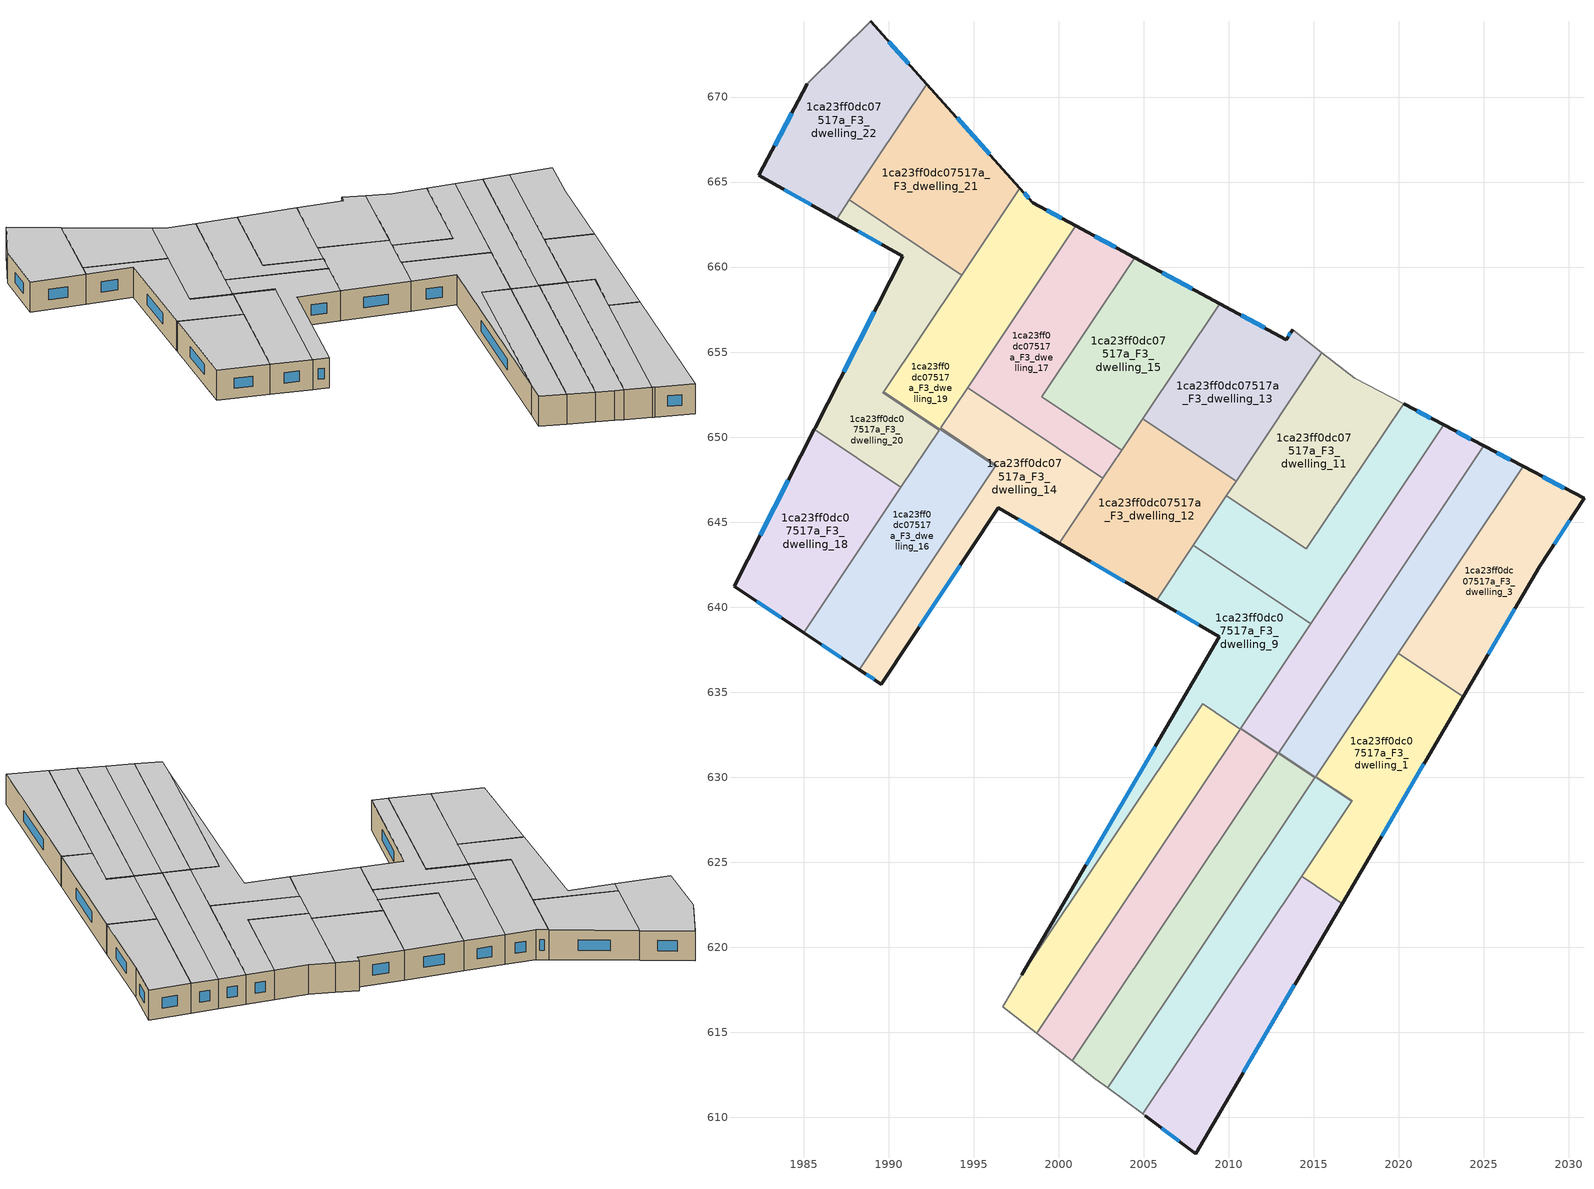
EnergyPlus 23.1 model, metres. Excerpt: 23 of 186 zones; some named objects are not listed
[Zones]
1ca23ff0dc07517a_F3_dwelling_0
 floor to 1ca23ff0dc07517a_F2_dwelling_0 (EU_floor_Construction): 2016.66,622.58 2008.05,607.87 2005.09,610.09 2004.94,610.2 2014.29,624.17 z9
 wall outside (EU_wall_Construction): 2005.09,610.09 2008.05,607.87 2016.66,622.58 z9:12
 wall adiabatic (EU_wall_Construction): 2004.94,610.2 2005.09,610.09 z9:12
 wall to 1ca23ff0dc07517a_F3_dwelling_1 (EU_wall_Construction): 2016.66,622.58 2014.29,624.17 z9:12
 wall to 1ca23ff0dc07517a_F3_dwelling_2 (EU_wall_Construction): 2014.29,624.17 2004.94,610.2 z9:12
 window (EU_Window_Construction): 2010.85,612.65 2013.86,617.79 / 2006.05,609.37 2007.09,608.59 z9.98:11.02
 ceiling to 1ca23ff0dc07517a_F4_dwelling_0 (EU_floor_Construction): 2008.05,607.87 2016.66,622.58 2014.29,624.17 2004.94,610.2 2005.09,610.09 z12
1ca23ff0dc07517a_F3_dwelling_1
 floor to 1ca23ff0dc07517a_F2_dwelling_1 (EU_floor_Construction): 2023.79,634.74 2016.66,622.58 2014.29,624.17 2017.25,628.61 2015.11,630.04 2019.96,637.3 z9
 wall outside (EU_wall_Construction): 2016.66,622.58 2023.79,634.74 z9:12
 wall to 1ca23ff0dc07517a_F3_dwelling_5 (EU_wall_Construction): 2019.96,637.3 2015.11,630.04 2017.25,628.61 2017.23,628.58 z9:12
 wall to 1ca23ff0dc07517a_F3_dwelling_3 (EU_wall_Construction): 2023.79,634.74 2019.96,637.3 z9:12
 wall to 1ca23ff0dc07517a_F3_dwelling_2 (EU_wall_Construction): 2017.23,628.58 2014.28,624.17 z9:12
 window (EU_Window_Construction): 2018.98,626.53 2021.47,630.79 z9.98:11.02
 ceiling to 1ca23ff0dc07517a_F4_dwelling_1 (EU_floor_Construction): 2016.66,622.58 2023.79,634.74 2019.96,637.3 2015.11,630.04 2017.25,628.61 2014.29,624.17 z12
1ca23ff0dc07517a_F3_dwelling_10
 floor to 1ca23ff0dc07517a_F2_dwelling_10 (EU_floor_Construction): 2022.64,650.72 2014.82,639.03 2007.91,643.65 2009.86,646.57 2014.56,643.42 2020.27,651.96 z9
 wall outside (EU_wall_Construction): 2022.64,650.72 2020.27,651.96 z9:12
 wall to 1ca23ff0dc07517a_F3_dwelling_11 (EU_wall_Construction): 2020.27,651.96 2014.56,643.42 2009.86,646.57 z9:12
 wall to 1ca23ff0dc07517a_F3_dwelling_9 (EU_wall_Construction): 2007.91,643.65 2014.82,639.03 z9:12
 wall to 1ca23ff0dc07517a_F3_dwelling_7 (EU_wall_Construction): 2014.82,639.03 2022.64,650.72 z9:12
 wall to 1ca23ff0dc07517a_F3_dwelling_12 (EU_wall_Construction): 2009.86,646.57 2007.91,643.65 z9:12
 window (EU_Window_Construction): 2021.87,651.12 2021.04,651.56 z9.98:11.02
 ceiling to 1ca23ff0dc07517a_F4_dwelling_10 (EU_floor_Construction): 2014.82,639.03 2022.64,650.72 2020.27,651.96 2014.56,643.42 2009.86,646.57 2007.91,643.65 z12
1ca23ff0dc07517a_F3_dwelling_11
 floor to 1ca23ff0dc07517a_F2_dwelling_11 (EU_floor_Construction): 2020.27,651.96 2014.56,643.42 2009.86,646.57 2015.48,654.97 2017.41,653.47 z9
 wall adiabatic (EU_wall_Construction): 2020.27,651.96 2017.41,653.47 2015.48,654.97 z9:12
 wall to 1ca23ff0dc07517a_F3_dwelling_13 (EU_wall_Construction): 2015.48,654.97 2010.43,647.42 z9:12
 wall to 1ca23ff0dc07517a_F3_dwelling_12 (EU_wall_Construction): 2010.43,647.42 2009.86,646.57 z9:12
 ceiling to 1ca23ff0dc07517a_F4_dwelling_11 (EU_floor_Construction): 2014.56,643.42 2020.27,651.96 2017.41,653.47 2015.48,654.97 2009.86,646.57 z12
1ca23ff0dc07517a_F3_dwelling_12
 floor to 1ca23ff0dc07517a_F2_dwelling_12 (EU_floor_Construction): 2010.43,647.42 2005.75,640.42 2000.04,643.76 2004.94,651.09 z9
 wall outside (EU_wall_Construction): 2000.04,643.76 2005.75,640.42 z9:12
 wall to 1ca23ff0dc07517a_F3_dwelling_13 (EU_wall_Construction): 2010.43,647.42 2004.94,651.09 z9:12
 wall to 1ca23ff0dc07517a_F3_dwelling_14 (EU_wall_Construction): 2002.6,647.59 2000.04,643.76 z9:12
 wall to 1ca23ff0dc07517a_F3_dwelling_17 (EU_wall_Construction): 2003.7,649.24 2002.6,647.59 z9:12
 wall to 1ca23ff0dc07517a_F3_dwelling_9 (EU_wall_Construction): 2005.75,640.42 2007.91,643.65 z9:12
 wall to 1ca23ff0dc07517a_F3_dwelling_15 (EU_wall_Construction): 2004.94,651.09 2003.7,649.24 z9:12
 window (EU_Window_Construction): 2001.9,642.68 2003.89,641.51 z9.98:11.02
 ceiling to 1ca23ff0dc07517a_F4_dwelling_12 (EU_floor_Construction): 2005.75,640.42 2010.43,647.42 2004.94,651.09 2000.04,643.76 z12
1ca23ff0dc07517a_F3_dwelling_13
 floor to 1ca23ff0dc07517a_F2_dwelling_13 (EU_floor_Construction): 2013.74,656.32 2015.48,654.97 2010.43,647.42 2004.94,651.09 2009.46,657.85 2013.38,655.74 z9
 wall outside (EU_wall_Construction): 2013.74,656.32 2013.38,655.74 2009.46,657.85 z9:12
 wall adiabatic (EU_wall_Construction): 2015.48,654.97 2013.74,656.32 z9:12
 wall to 1ca23ff0dc07517a_F3_dwelling_15 (EU_wall_Construction): 2009.46,657.85 2004.94,651.09 z9:12
 window (EU_Window_Construction): 2012.1,656.42 2010.73,657.16 / 2013.62,656.13 2013.5,655.93 z9.98:11.02
 ceiling to 1ca23ff0dc07517a_F4_dwelling_13 (EU_floor_Construction): 2010.43,647.42 2015.48,654.97 2013.74,656.32 2013.38,655.74 2009.46,657.85 2004.94,651.09 z12
1ca23ff0dc07517a_F3_dwelling_14
 floor to 1ca23ff0dc07517a_F2_dwelling_14 (EU_floor_Construction): 2002.6,647.59 2000.04,643.76 1996.45,645.86 1989.56,635.48 1988.28,636.33 1996.32,648.36 1993.06,650.54 1994.64,652.91 z9
 wall outside (EU_wall_Construction): 1988.28,636.33 1989.56,635.48 1996.45,645.86 2000.04,643.76 z9:12
 wall to 1ca23ff0dc07517a_F3_dwelling_19 (EU_wall_Construction): 1994.64,652.91 1993.06,650.54 1996.32,648.36 1996.28,648.29 z9:12
 wall to 1ca23ff0dc07517a_F3_dwelling_17 (EU_wall_Construction): 2002.6,647.59 1994.64,652.91 z9:12
 wall to 1ca23ff0dc07517a_F3_dwelling_16 (EU_wall_Construction): 1996.28,648.29 1988.28,636.33 z9:12
 window (EU_Window_Construction): 1991.8,638.85 1994.21,642.48 / 1988.7,636.05 1989.14,635.75 / 1997.62,645.18 1998.87,644.44 z9.98:11.02
 ceiling to 1ca23ff0dc07517a_F4_dwelling_14 (EU_floor_Construction): 2000.04,643.76 2002.6,647.59 1994.64,652.91 1993.06,650.54 1996.32,648.36 1988.28,636.33 1989.56,635.48 1996.45,645.86 z12
1ca23ff0dc07517a_F3_dwelling_15
 floor to 1ca23ff0dc07517a_F2_dwelling_15 (EU_floor_Construction): 2009.46,657.85 2003.7,649.24 1999.01,652.37 2004.47,660.54 z9
 wall outside (EU_wall_Construction): 2009.46,657.85 2004.47,660.54 z9:12
 wall to 1ca23ff0dc07517a_F3_dwelling_17 (EU_wall_Construction): 2004.47,660.54 1999.01,652.37 2003.7,649.24 z9:12
 window (EU_Window_Construction): 2007.84,658.73 2006.1,659.67 z9.98:11.02
 ceiling to 1ca23ff0dc07517a_F4_dwelling_15 (EU_floor_Construction): 2003.7,649.24 2009.46,657.85 2004.47,660.54 1999.01,652.37 z12
1ca23ff0dc07517a_F3_dwelling_16
 floor to 1ca23ff0dc07517a_F2_dwelling_16 (EU_floor_Construction): 1992.97,650.41 1989.66,652.62 1989.71,652.68 1996.28,648.29 1988.28,636.33 1985.01,638.51 z9
 wall outside (EU_wall_Construction): 1985.01,638.51 1988.28,636.33 z9:12
 wall to 1ca23ff0dc07517a_F3_dwelling_20 (EU_wall_Construction): 1989.71,652.68 1989.66,652.62 1992.97,650.41 1990.72,647.05 z9:12
 wall to 1ca23ff0dc07517a_F3_dwelling_19 (EU_wall_Construction): 1996.28,648.29 1989.71,652.68 z9:12
 wall to 1ca23ff0dc07517a_F3_dwelling_18 (EU_wall_Construction): 1990.72,647.05 1985.01,638.51 z9:12
 window (EU_Window_Construction): 1986.07,637.8 1987.22,637.04 z9.98:11.02
 ceiling to 1ca23ff0dc07517a_F4_dwelling_16 (EU_floor_Construction): 1988.28,636.33 1996.28,648.29 1989.71,652.68 1989.66,652.62 1992.97,650.41 1985.01,638.51 z12
1ca23ff0dc07517a_F3_dwelling_17
 floor to 1ca23ff0dc07517a_F2_dwelling_17 (EU_floor_Construction): 2004.47,660.54 1999.01,652.37 2003.7,649.24 2002.6,647.59 1994.64,652.91 2001,662.42 z9
 wall outside (EU_wall_Construction): 2004.47,660.54 2001,662.42 z9:12
 wall to 1ca23ff0dc07517a_F3_dwelling_19 (EU_wall_Construction): 2001,662.42 1994.64,652.91 z9:12
 window (EU_Window_Construction): 2003.34,661.15 2002.13,661.81 z9.98:11.02
 ceiling to 1ca23ff0dc07517a_F4_dwelling_17 (EU_floor_Construction): 2003.7,649.24 1999.01,652.37 2004.47,660.54 2001,662.42 1994.64,652.91 2002.6,647.59 z12
1ca23ff0dc07517a_F3_dwelling_18
 floor to 1ca23ff0dc07517a_F2_dwelling_18 (EU_floor_Construction): 1990.72,647.05 1985.01,638.51 1980.91,641.24 1985.62,650.46 z9
 wall outside (EU_wall_Construction): 1985.62,650.46 1980.91,641.24 1985.01,638.51 z9:12
 wall to 1ca23ff0dc07517a_F3_dwelling_20 (EU_wall_Construction): 1990.72,647.05 1985.62,650.46 z9:12
 window (EU_Window_Construction): 1984.09,647.46 1982.44,644.24 / 1982.24,640.35 1983.67,639.39 z9.98:11.02
 ceiling to 1ca23ff0dc07517a_F4_dwelling_18 (EU_floor_Construction): 1985.01,638.51 1990.72,647.05 1985.62,650.46 1980.91,641.24 z12
1ca23ff0dc07517a_F3_dwelling_19
 floor to 1ca23ff0dc07517a_F2_dwelling_19 (EU_floor_Construction): 2001,662.42 1993.06,650.54 1996.32,648.36 1996.28,648.29 1989.71,652.68 1997.71,664.64 1998.48,663.78 z9
 wall outside (EU_wall_Construction): 2001,662.42 1998.48,663.78 1997.71,664.64 z9:12
 wall to 1ca23ff0dc07517a_F3_dwelling_20 (EU_wall_Construction): 1994.29,659.53 1989.71,652.68 z9:12
 wall to 1ca23ff0dc07517a_F3_dwelling_21 (EU_wall_Construction): 1997.71,664.64 1994.29,659.53 z9:12
 window (EU_Window_Construction): 1998.23,664.06 1997.96,664.36 / 2000.18,662.86 1999.3,663.34 z9.98:11.02
 ceiling to 1ca23ff0dc07517a_F4_dwelling_19 (EU_floor_Construction): 1996.32,648.36 1993.06,650.54 2001,662.42 1998.48,663.78 1997.71,664.64 1989.71,652.68 1996.28,648.29 z12
1ca23ff0dc07517a_F3_dwelling_2
 floor to 1ca23ff0dc07517a_F2_dwelling_2 (EU_floor_Construction): 2015.07,629.99 2012.91,631.43 2012.93,631.46 2017.23,628.58 2004.94,610.2 2002.87,611.75 z9
 wall to 1ca23ff0dc07517a_F3_dwelling_7 (EU_wall_Construction): 2012.93,631.46 2012.91,631.43 2015.07,629.99 2015.06,629.97 z9:12
 wall to 1ca23ff0dc07517a_F3_dwelling_5 (EU_wall_Construction): 2017.23,628.58 2012.93,631.46 z9:12
 wall adiabatic (EU_wall_Construction): 2002.87,611.75 2004.94,610.2 z9:12
 wall to 1ca23ff0dc07517a_F3_dwelling_4 (EU_wall_Construction): 2015.06,629.97 2002.87,611.75 z9:12
 ceiling to 1ca23ff0dc07517a_F4_dwelling_2 (EU_floor_Construction): 2004.94,610.2 2017.23,628.58 2012.93,631.46 2012.91,631.43 2015.07,629.99 2002.87,611.75 z12
1ca23ff0dc07517a_F3_dwelling_20
 floor to 1ca23ff0dc07517a_F2_dwelling_20 (EU_floor_Construction): 1994.29,659.53 1989.66,652.62 1992.97,650.41 1990.72,647.05 1985.62,650.46 1985.67,650.57 1990.82,660.64 1986.94,662.82 1987.69,663.95 z9
 wall outside (EU_wall_Construction): 1986.94,662.82 1990.82,660.64 1985.67,650.57 1985.62,650.46 z9:12
 wall to 1ca23ff0dc07517a_F3_dwelling_21 (EU_wall_Construction): 1994.29,659.53 1987.69,663.95 z9:12
 wall to 1ca23ff0dc07517a_F3_dwelling_22 (EU_wall_Construction): 1987.69,663.95 1986.94,662.82 z9:12
 window (EU_Window_Construction): 1989.15,657.36 1987.35,653.84 / 1988.2,662.11 1989.56,661.35 z9.98:11.02
 ceiling to 1ca23ff0dc07517a_F4_dwelling_20 (EU_floor_Construction): 1990.72,647.05 1992.97,650.41 1989.66,652.62 1994.29,659.53 1987.69,663.95 1986.94,662.82 1990.82,660.64 1985.67,650.57 1985.62,650.46 z12
1ca23ff0dc07517a_F3_dwelling_21
 floor to 1ca23ff0dc07517a_F2_dwelling_21 (EU_floor_Construction): 1992.24,670.75 1997.71,664.64 1994.29,659.53 1987.69,663.95 z9
 wall outside (EU_wall_Construction): 1997.71,664.64 1992.24,670.75 z9:12
 wall to 1ca23ff0dc07517a_F3_dwelling_22 (EU_wall_Construction): 1992.24,670.75 1987.69,663.95 z9:12
 window (EU_Window_Construction): 1995.93,666.63 1994.02,668.77 z9.98:11.02
 ceiling to 1ca23ff0dc07517a_F4_dwelling_21 (EU_floor_Construction): 1994.29,659.53 1997.71,664.64 1992.24,670.75 1987.69,663.95 z12
1ca23ff0dc07517a_F3_dwelling_22
 floor to 1ca23ff0dc07517a_F2_dwelling_22 (EU_floor_Construction): 1988.94,674.45 1992.24,670.75 1986.94,662.82 1982.36,665.39 1985.21,670.79 z9
 wall outside (EU_wall_Construction): 1992.24,670.75 1988.94,674.45 / 1985.21,670.79 1982.36,665.39 1986.94,662.82 z9:12
 wall adiabatic (EU_wall_Construction): 1988.94,674.45 1985.21,670.79 z9:12
 window (EU_Window_Construction): 1991.17,671.96 1990.01,673.25 / 1983.85,664.55 1985.45,663.66 / 1984.29,669.03 1983.29,667.14 z9.98:11.02
 ceiling to 1ca23ff0dc07517a_F4_dwelling_22 (EU_floor_Construction): 1986.94,662.82 1992.24,670.75 1988.94,674.45 1985.21,670.79 1982.36,665.39 z12
1ca23ff0dc07517a_F3_dwelling_3
 floor to 1ca23ff0dc07517a_F2_dwelling_3 (EU_floor_Construction): 2030.88,646.4 2028.28,642.41 2023.79,634.74 2019.96,637.3 2027.3,648.28 z9
 wall outside (EU_wall_Construction): 2023.79,634.74 2028.28,642.41 2030.88,646.4 2027.3,648.28 z9:12
 wall to 1ca23ff0dc07517a_F3_dwelling_5 (EU_wall_Construction): 2027.3,648.28 2019.96,637.3 z9:12
 window (EU_Window_Construction): 2029.13,643.7 2030.04,645.1 / 2025.25,637.23 2026.82,639.91 / 2029.72,647.01 2028.47,647.66 z9.98:11.02
 ceiling to 1ca23ff0dc07517a_F4_dwelling_3 (EU_floor_Construction): 2023.79,634.74 2028.28,642.41 2030.88,646.4 2027.3,648.28 2019.96,637.3 z12
1ca23ff0dc07517a_F3_dwelling_4
 floor to 1ca23ff0dc07517a_F2_dwelling_4 (EU_floor_Construction): 2012.88,631.39 2010.69,632.85 2010.71,632.87 2015.06,629.96 2002.87,611.75 2002.19,612.26 2000.8,613.33 z9
 wall adiabatic (EU_wall_Construction): 2000.8,613.33 2002.19,612.26 2002.87,611.75 z9:12
 wall to 1ca23ff0dc07517a_F3_dwelling_6 (EU_wall_Construction): 2010.69,632.85 2012.88,631.39 2000.8,613.33 z9:12
 wall to 1ca23ff0dc07517a_F3_dwelling_7 (EU_wall_Construction): 2015.06,629.96 2010.71,632.87 z9:12
 wall to 1ca23ff0dc07517a_F3_dwelling_9 (EU_wall_Construction): 2010.71,632.87 2010.69,632.85 z9:12
 ceiling to 1ca23ff0dc07517a_F4_dwelling_4 (EU_floor_Construction): 2002.87,611.75 2015.06,629.96 2010.71,632.87 2010.69,632.85 2012.88,631.39 2000.8,613.33 2002.19,612.26 z12
1ca23ff0dc07517a_F3_dwelling_5
 floor to 1ca23ff0dc07517a_F2_dwelling_5 (EU_floor_Construction): 2027.3,648.28 2015.11,630.04 2017.25,628.61 2017.23,628.58 2012.93,631.46 2024.99,649.49 z9
 wall outside (EU_wall_Construction): 2027.3,648.28 2024.99,649.49 z9:12
 wall to 1ca23ff0dc07517a_F3_dwelling_7 (EU_wall_Construction): 2024.99,649.49 2012.93,631.46 z9:12
 window (EU_Window_Construction): 2026.55,648.67 2025.74,649.09 z9.98:11.02
 ceiling to 1ca23ff0dc07517a_F4_dwelling_5 (EU_floor_Construction): 2017.25,628.61 2015.11,630.04 2027.3,648.28 2024.99,649.49 2012.93,631.46 2017.23,628.58 z12
1ca23ff0dc07517a_F3_dwelling_6
 floor to 1ca23ff0dc07517a_F2_dwelling_6 (EU_floor_Construction): 2012.88,631.39 2000.8,613.33 1998.72,614.95 2010.69,632.85 z9
 wall adiabatic (EU_wall_Construction): 1998.72,614.95 2000.8,613.33 z9:12
 wall to 1ca23ff0dc07517a_F3_dwelling_8 (EU_wall_Construction): 2010.68,632.83 1998.72,614.95 z9:12
 wall to 1ca23ff0dc07517a_F3_dwelling_9 (EU_wall_Construction): 2010.69,632.85 2010.68,632.83 z9:12
 ceiling to 1ca23ff0dc07517a_F4_dwelling_6 (EU_floor_Construction): 2000.8,613.33 2012.88,631.39 2010.69,632.85 1998.72,614.95 z12
1ca23ff0dc07517a_F3_dwelling_7
 floor to 1ca23ff0dc07517a_F2_dwelling_7 (EU_floor_Construction): 2024.99,649.49 2012.91,631.43 2015.07,629.99 2015.06,629.96 2010.71,632.87 2022.64,650.72 z9
 wall outside (EU_wall_Construction): 2024.99,649.49 2022.64,650.72 z9:12
 wall to 1ca23ff0dc07517a_F3_dwelling_9 (EU_wall_Construction): 2014.82,639.03 2010.71,632.87 z9:12
 window (EU_Window_Construction): 2024.22,649.89 2023.41,650.32 z9.98:11.02
 ceiling to 1ca23ff0dc07517a_F4_dwelling_7 (EU_floor_Construction): 2015.07,629.99 2012.91,631.43 2024.99,649.49 2022.64,650.72 2010.71,632.87 2015.06,629.96 z12
1ca23ff0dc07517a_F3_dwelling_8
 floor to 1ca23ff0dc07517a_F2_dwelling_8 (EU_floor_Construction): 2010.68,632.83 1998.72,614.95 1996.71,616.5 1997.83,618.4 2008.47,634.32 z9
 wall adiabatic (EU_wall_Construction): 1997.83,618.4 1996.71,616.5 1998.72,614.95 z9:12
 wall to 1ca23ff0dc07517a_F3_dwelling_9 (EU_wall_Construction): 2010.68,632.83 2008.47,634.32 1997.83,618.4 z9:12
 ceiling to 1ca23ff0dc07517a_F4_dwelling_8 (EU_floor_Construction): 1998.72,614.95 2010.68,632.83 2008.47,634.32 1997.83,618.4 1996.71,616.5 z12
1ca23ff0dc07517a_F3_dwelling_9
 floor to 1ca23ff0dc07517a_F2_dwelling_9 (EU_floor_Construction): 2014.82,639.03 2010.68,632.83 2008.47,634.32 1997.83,618.4 2009.44,638.27 2005.75,640.42 2007.91,643.65 z9
 wall outside (EU_wall_Construction): 2005.75,640.42 2009.44,638.27 1997.83,618.4 z9:12
 window (EU_Window_Construction): 2005.66,631.81 2001.6,624.86 / 2006.95,639.72 2008.24,638.97 z9.98:11.02
 ceiling to 1ca23ff0dc07517a_F4_dwelling_9 (EU_floor_Construction): 2010.68,632.83 2014.82,639.03 2007.91,643.65 2005.75,640.42 2009.44,638.27 1997.83,618.4 2008.47,634.32 z12
[Building]
EU S2 Campaign: North Axis=0; Terrain=City; Solar Distribution=FullExterior
[Site:Location]
Bologna: Latitude=44.5; Longitude=11.25; Time Zone=1; Elevation=37
[SizingPeriod:WeatherFileDays]
AnnualSizingPeriod: Begin Month=1; Begin Day of Month=1; End Month=12; End Day of Month=31; Day of Week for Start Day=Monday; Use Weather File Daylight Saving Period=No; Use Weather File Rain and Snow Indicators=No
[MATERIAL]
EU_InternalMass_Material: Roughness=MediumRough; Thickness=0.1; Conductivity=1; Density=1800; Specific Heat=900; Thermal Absorptance=0.9; Solar Absorptance=0.7; Visible Absorptance=0.7
[MATERIAL:NOMASS] Roughness=MediumRough; Thermal Absorptance=0.9; Solar Absorptance=0.7; Visible Absorptance=0.7
Name | Thermal Resistance
EU_wall_NoMass | 0.905828
EU_floor_NoMass | 0.67114
[WINDOWMATERIAL:SIMPLEGLAZINGSYSTEM]
EU_Window_SimpleGlazing: UFactor=4.52486; Solar Heat Gain Coefficient=0.85; Visible Transmittance=0.85
[CONSTRUCTION]
EU_wall_Construction: EU_wall_NoMass
EU_floor_Construction: EU_floor_NoMass
EU_Window_Construction: EU_Window_SimpleGlazing
EU_InternalMass_Construction: EU_InternalMass_Material
[ZONE] Type=1; Multiplier=1; Ceiling Height=autocalculate; Floor Area=autocalculate; Part of Total Floor Area=Yes
Name | Volume
1ca23ff0dc07517a_F3_dwelling_0 | 170.711
1ca23ff0dc07517a_F3_dwelling_1 | 170.751
1ca23ff0dc07517a_F3_dwelling_10 | 170.74
1ca23ff0dc07517a_F3_dwelling_11 | 170.736
1ca23ff0dc07517a_F3_dwelling_12 | 170.738
1ca23ff0dc07517a_F3_dwelling_13 | 170.731
1ca23ff0dc07517a_F3_dwelling_14; 1ca23ff0dc07517a_F3_dwelling_4 | 170.739
1ca23ff0dc07517a_F3_dwelling_15; 1ca23ff0dc07517a_F3_dwelling_17 | 170.725
1ca23ff0dc07517a_F3_dwelling_16 | 170.727
1ca23ff0dc07517a_F3_dwelling_18 | 170.722
1ca23ff0dc07517a_F3_dwelling_19 | 170.73
1ca23ff0dc07517a_F3_dwelling_2 | 170.746
1ca23ff0dc07517a_F3_dwelling_20 | 170.728
1ca23ff0dc07517a_F3_dwelling_21 | 170.745
1ca23ff0dc07517a_F3_dwelling_22 | 170.733
1ca23ff0dc07517a_F3_dwelling_3 | 170.75
1ca23ff0dc07517a_F3_dwelling_5 | 170.724
1ca23ff0dc07517a_F3_dwelling_6 | 170.71
1ca23ff0dc07517a_F3_dwelling_7 | 170.704
1ca23ff0dc07517a_F3_dwelling_8 | 170.747
1ca23ff0dc07517a_F3_dwelling_9 | 170.758
[INTERNALMASS] Construction=EU_InternalMass_Construction
Name | Zone or ZoneList | Surface Area
1ca23ff0dc07517a_F3_dwelling_0_EU_InternalMass | 1ca23ff0dc07517a_F3_dwelling_0 | 56.9029
1ca23ff0dc07517a_F3_dwelling_1_EU_InternalMass | 1ca23ff0dc07517a_F3_dwelling_1 | 56.9168
1ca23ff0dc07517a_F3_dwelling_2_EU_InternalMass | 1ca23ff0dc07517a_F3_dwelling_2 | 56.9149
1ca23ff0dc07517a_F3_dwelling_3_EU_InternalMass | 1ca23ff0dc07517a_F3_dwelling_3 | 56.9162
1ca23ff0dc07517a_F3_dwelling_4_EU_InternalMass | 1ca23ff0dc07517a_F3_dwelling_4 | 56.9127
1ca23ff0dc07517a_F3_dwelling_5_EU_InternalMass | 1ca23ff0dc07517a_F3_dwelling_5 | 56.9082
1ca23ff0dc07517a_F3_dwelling_6_EU_InternalMass | 1ca23ff0dc07517a_F3_dwelling_6 | 56.9037
1ca23ff0dc07517a_F3_dwelling_7_EU_InternalMass | 1ca23ff0dc07517a_F3_dwelling_7 | 56.9021
1ca23ff0dc07517a_F3_dwelling_8_EU_InternalMass | 1ca23ff0dc07517a_F3_dwelling_8 | 56.9167
1ca23ff0dc07517a_F3_dwelling_9_EU_InternalMass | 1ca23ff0dc07517a_F3_dwelling_9 | 56.9181
1ca23ff0dc07517a_F3_dwelling_10_EU_InternalMass | 1ca23ff0dc07517a_F3_dwelling_10 | 56.9136
1ca23ff0dc07517a_F3_dwelling_11_EU_InternalMass | 1ca23ff0dc07517a_F3_dwelling_11 | 56.9126
1ca23ff0dc07517a_F3_dwelling_12_EU_InternalMass | 1ca23ff0dc07517a_F3_dwelling_12 | 56.9109
1ca23ff0dc07517a_F3_dwelling_13_EU_InternalMass | 1ca23ff0dc07517a_F3_dwelling_13 | 56.91
1ca23ff0dc07517a_F3_dwelling_14_EU_InternalMass | 1ca23ff0dc07517a_F3_dwelling_14 | 56.9136
1ca23ff0dc07517a_F3_dwelling_15_EU_InternalMass | 1ca23ff0dc07517a_F3_dwelling_15 | 56.9107
1ca23ff0dc07517a_F3_dwelling_16_EU_InternalMass | 1ca23ff0dc07517a_F3_dwelling_16 | 56.9086
1ca23ff0dc07517a_F3_dwelling_17_EU_InternalMass | 1ca23ff0dc07517a_F3_dwelling_17 | 56.9085
1ca23ff0dc07517a_F3_dwelling_18_EU_InternalMass | 1ca23ff0dc07517a_F3_dwelling_18 | 56.907
1ca23ff0dc07517a_F3_dwelling_19_EU_InternalMass | 1ca23ff0dc07517a_F3_dwelling_19 | 56.911
1ca23ff0dc07517a_F3_dwelling_20_EU_InternalMass | 1ca23ff0dc07517a_F3_dwelling_20 | 56.91
1ca23ff0dc07517a_F3_dwelling_21_EU_InternalMass | 1ca23ff0dc07517a_F3_dwelling_21 | 56.9156
1ca23ff0dc07517a_F3_dwelling_22_EU_InternalMass | 1ca23ff0dc07517a_F3_dwelling_22 | 56.9108
[OTHEREQUIPMENT] Fuel Type=Electricity; Design Level Calculation Method=Watts/Area; Power per Zone Floor Area=1; Fraction Latent=0; Fraction Radiant=0; Fraction Lost=0; Carbon Dioxide Generation Rate=0; EndUse Subcategory=EU_Step8_InternalGains
Name | Zone or ZoneList or Space or SpaceList | Schedule
EU_Step8_InternalGain_1ca23ff0dc07517a_F3_dwelling_0_f000 | 1ca23ff0dc07517a_F3_dwelling_0 | EU_Step8_GainSchedule_1ca23ff0dc07517a_F3_dwelling_0_f000
EU_Step8_InternalGain_1ca23ff0dc07517a_F3_dwelling_1_f000 | 1ca23ff0dc07517a_F3_dwelling_1 | EU_Step8_GainSchedule_1ca23ff0dc07517a_F3_dwelling_1_f000
EU_Step8_InternalGain_1ca23ff0dc07517a_F3_dwelling_2_f000 | 1ca23ff0dc07517a_F3_dwelling_2 | EU_Step8_GainSchedule_1ca23ff0dc07517a_F3_dwelling_2_f000
EU_Step8_InternalGain_1ca23ff0dc07517a_F3_dwelling_3_f000 | 1ca23ff0dc07517a_F3_dwelling_3 | EU_Step8_GainSchedule_1ca23ff0dc07517a_F3_dwelling_3_f000
EU_Step8_InternalGain_1ca23ff0dc07517a_F3_dwelling_4_f000 | 1ca23ff0dc07517a_F3_dwelling_4 | EU_Step8_GainSchedule_1ca23ff0dc07517a_F3_dwelling_4_f000
EU_Step8_InternalGain_1ca23ff0dc07517a_F3_dwelling_5_f000 | 1ca23ff0dc07517a_F3_dwelling_5 | EU_Step8_GainSchedule_1ca23ff0dc07517a_F3_dwelling_5_f000
EU_Step8_InternalGain_1ca23ff0dc07517a_F3_dwelling_6_f000 | 1ca23ff0dc07517a_F3_dwelling_6 | EU_Step8_GainSchedule_1ca23ff0dc07517a_F3_dwelling_6_f000
EU_Step8_InternalGain_1ca23ff0dc07517a_F3_dwelling_7_f000 | 1ca23ff0dc07517a_F3_dwelling_7 | EU_Step8_GainSchedule_1ca23ff0dc07517a_F3_dwelling_7_f000
EU_Step8_InternalGain_1ca23ff0dc07517a_F3_dwelling_8_f000 | 1ca23ff0dc07517a_F3_dwelling_8 | EU_Step8_GainSchedule_1ca23ff0dc07517a_F3_dwelling_8_f000
EU_Step8_InternalGain_1ca23ff0dc07517a_F3_dwelling_9_f000 | 1ca23ff0dc07517a_F3_dwelling_9 | EU_Step8_GainSchedule_1ca23ff0dc07517a_F3_dwelling_9_f000
EU_Step8_InternalGain_1ca23ff0dc07517a_F3_dwelling_10_f000 | 1ca23ff0dc07517a_F3_dwelling_10 | EU_Step8_GainSchedule_1ca23ff0dc07517a_F3_dwelling_10_f000
EU_Step8_InternalGain_1ca23ff0dc07517a_F3_dwelling_11_f000 | 1ca23ff0dc07517a_F3_dwelling_11 | EU_Step8_GainSchedule_1ca23ff0dc07517a_F3_dwelling_11_f000
EU_Step8_InternalGain_1ca23ff0dc07517a_F3_dwelling_12_f000 | 1ca23ff0dc07517a_F3_dwelling_12 | EU_Step8_GainSchedule_1ca23ff0dc07517a_F3_dwelling_12_f000
EU_Step8_InternalGain_1ca23ff0dc07517a_F3_dwelling_13_f000 | 1ca23ff0dc07517a_F3_dwelling_13 | EU_Step8_GainSchedule_1ca23ff0dc07517a_F3_dwelling_13_f000
EU_Step8_InternalGain_1ca23ff0dc07517a_F3_dwelling_14_f000 | 1ca23ff0dc07517a_F3_dwelling_14 | EU_Step8_GainSchedule_1ca23ff0dc07517a_F3_dwelling_14_f000
EU_Step8_InternalGain_1ca23ff0dc07517a_F3_dwelling_15_f000 | 1ca23ff0dc07517a_F3_dwelling_15 | EU_Step8_GainSchedule_1ca23ff0dc07517a_F3_dwelling_15_f000
EU_Step8_InternalGain_1ca23ff0dc07517a_F3_dwelling_16_f000 | 1ca23ff0dc07517a_F3_dwelling_16 | EU_Step8_GainSchedule_1ca23ff0dc07517a_F3_dwelling_16_f000
EU_Step8_InternalGain_1ca23ff0dc07517a_F3_dwelling_17_f000 | 1ca23ff0dc07517a_F3_dwelling_17 | EU_Step8_GainSchedule_1ca23ff0dc07517a_F3_dwelling_17_f000
EU_Step8_InternalGain_1ca23ff0dc07517a_F3_dwelling_18_f000 | 1ca23ff0dc07517a_F3_dwelling_18 | EU_Step8_GainSchedule_1ca23ff0dc07517a_F3_dwelling_18_f000
EU_Step8_InternalGain_1ca23ff0dc07517a_F3_dwelling_19_f000 | 1ca23ff0dc07517a_F3_dwelling_19 | EU_Step8_GainSchedule_1ca23ff0dc07517a_F3_dwelling_19_f000
EU_Step8_InternalGain_1ca23ff0dc07517a_F3_dwelling_20_f000 | 1ca23ff0dc07517a_F3_dwelling_20 | EU_Step8_GainSchedule_1ca23ff0dc07517a_F3_dwelling_20_f000
EU_Step8_InternalGain_1ca23ff0dc07517a_F3_dwelling_21_f000 | 1ca23ff0dc07517a_F3_dwelling_21 | EU_Step8_GainSchedule_1ca23ff0dc07517a_F3_dwelling_21_f000
EU_Step8_InternalGain_1ca23ff0dc07517a_F3_dwelling_22_f000 | 1ca23ff0dc07517a_F3_dwelling_22 | EU_Step8_GainSchedule_1ca23ff0dc07517a_F3_dwelling_22_f000
[ZONEVENTILATION:DESIGNFLOWRATE] Schedule=EU_AlwaysOn; Design Flow Rate Calculation Method=AirChanges/Hour; Air Changes per Hour=0.73129; Ventilation Type=Natural; Fan Pressure Rise=0; Fan Total Efficiency=1; Constant Term Coefficient=1; Temperature Term Coefficient=0; Velocity Term Coefficient=0; Velocity Squared Term Coefficient=0; Minimum Indoor Temperature=-100; Maximum Indoor Temperature=100; Delta Temperature=-100; Minimum Outdoor Temperature=-100; Maximum Outdoor Temperature=100; Maximum Wind Speed=40
Name | Zone or ZoneList or Space or SpaceList
EU_ConstantAir_1ca23ff0dc07517a_F3_dwelling_0 | 1ca23ff0dc07517a_F3_dwelling_0
EU_ConstantAir_1ca23ff0dc07517a_F3_dwelling_1 | 1ca23ff0dc07517a_F3_dwelling_1
EU_ConstantAir_1ca23ff0dc07517a_F3_dwelling_2 | 1ca23ff0dc07517a_F3_dwelling_2
EU_ConstantAir_1ca23ff0dc07517a_F3_dwelling_3 | 1ca23ff0dc07517a_F3_dwelling_3
EU_ConstantAir_1ca23ff0dc07517a_F3_dwelling_4 | 1ca23ff0dc07517a_F3_dwelling_4
EU_ConstantAir_1ca23ff0dc07517a_F3_dwelling_5 | 1ca23ff0dc07517a_F3_dwelling_5
EU_ConstantAir_1ca23ff0dc07517a_F3_dwelling_6 | 1ca23ff0dc07517a_F3_dwelling_6
EU_ConstantAir_1ca23ff0dc07517a_F3_dwelling_7 | 1ca23ff0dc07517a_F3_dwelling_7
EU_ConstantAir_1ca23ff0dc07517a_F3_dwelling_8 | 1ca23ff0dc07517a_F3_dwelling_8
EU_ConstantAir_1ca23ff0dc07517a_F3_dwelling_9 | 1ca23ff0dc07517a_F3_dwelling_9
EU_ConstantAir_1ca23ff0dc07517a_F3_dwelling_10 | 1ca23ff0dc07517a_F3_dwelling_10
EU_ConstantAir_1ca23ff0dc07517a_F3_dwelling_11 | 1ca23ff0dc07517a_F3_dwelling_11
EU_ConstantAir_1ca23ff0dc07517a_F3_dwelling_12 | 1ca23ff0dc07517a_F3_dwelling_12
EU_ConstantAir_1ca23ff0dc07517a_F3_dwelling_13 | 1ca23ff0dc07517a_F3_dwelling_13
EU_ConstantAir_1ca23ff0dc07517a_F3_dwelling_14 | 1ca23ff0dc07517a_F3_dwelling_14
EU_ConstantAir_1ca23ff0dc07517a_F3_dwelling_15 | 1ca23ff0dc07517a_F3_dwelling_15
EU_ConstantAir_1ca23ff0dc07517a_F3_dwelling_16 | 1ca23ff0dc07517a_F3_dwelling_16
EU_ConstantAir_1ca23ff0dc07517a_F3_dwelling_17 | 1ca23ff0dc07517a_F3_dwelling_17
EU_ConstantAir_1ca23ff0dc07517a_F3_dwelling_18 | 1ca23ff0dc07517a_F3_dwelling_18
EU_ConstantAir_1ca23ff0dc07517a_F3_dwelling_19 | 1ca23ff0dc07517a_F3_dwelling_19
EU_ConstantAir_1ca23ff0dc07517a_F3_dwelling_20 | 1ca23ff0dc07517a_F3_dwelling_20
EU_ConstantAir_1ca23ff0dc07517a_F3_dwelling_21 | 1ca23ff0dc07517a_F3_dwelling_21
EU_ConstantAir_1ca23ff0dc07517a_F3_dwelling_22 | 1ca23ff0dc07517a_F3_dwelling_22
[HVACTEMPLATE:THERMOSTAT] Constant Heating Setpoint=20; Constant Cooling Setpoint=50
EU_HeatOnly_1ca23ff0dc07517a_F7_dwelling_14; EU_HeatOnly_1ca23ff0dc07517a_F7_dwelling_15; EU_HeatOnly_1ca23ff0dc07517a_F7_dwelling_16; EU_HeatOnly_1ca23ff0dc07517a_F7_dwelling_17; EU_HeatOnly_1ca23ff0dc07517a_F7_dwelling_18; EU_HeatOnly_1ca23ff0dc07517a_F7_dwelling_19; EU_HeatOnly_1ca23ff0dc07517a_F7_dwelling_20; EU_HeatOnly_1ca23ff0dc07517a_F7_dwelling_21; EU_HeatOnly_1ca23ff0dc07517a_F7_dwelling_22
[HVACTEMPLATE:ZONE:IDEALLOADSAIRSYSTEM] System Availability Schedule=EU_AlwaysOn; Maximum Heating Supply Air Temperature=50; Minimum Cooling Supply Air Temperature=13; Maximum Heating Supply Air Humidity Ratio=0.0156; Minimum Cooling Supply Air Humidity Ratio=0.0077; Heating Limit=NoLimit; Cooling Limit=NoLimit; Heating Availability Schedule=EU_AlwaysOn; Cooling Availability Schedule=EU_CoolingOff; Dehumidification Control Type=ConstantSensibleHeatRatio; Cooling Sensible Heat Ratio=0.7; Dehumidification Setpoint=60; Humidification Control Type=None; Humidification Setpoint=30; Outdoor Air Method=None; Outdoor Air Flow Rate per Person=0.00944; Outdoor Air Flow Rate per Zone Floor Area=0; Outdoor Air Flow Rate per Zone=0; Demand Controlled Ventilation Type=None; Outdoor Air Economizer Type=NoEconomizer; Heat Recovery Type=None; Sensible Heat Recovery Effectiveness=0.7; Latent Heat Recovery Effectiveness=0.65
Name | Template Thermostat
1ca23ff0dc07517a_F3_dwelling_0 | EU_HeatOnly_1ca23ff0dc07517a_F3_dwelling_0
1ca23ff0dc07517a_F3_dwelling_1 | EU_HeatOnly_1ca23ff0dc07517a_F3_dwelling_1
1ca23ff0dc07517a_F3_dwelling_2 | EU_HeatOnly_1ca23ff0dc07517a_F3_dwelling_2
1ca23ff0dc07517a_F3_dwelling_3 | EU_HeatOnly_1ca23ff0dc07517a_F3_dwelling_3
1ca23ff0dc07517a_F3_dwelling_4 | EU_HeatOnly_1ca23ff0dc07517a_F3_dwelling_4
1ca23ff0dc07517a_F3_dwelling_5 | EU_HeatOnly_1ca23ff0dc07517a_F3_dwelling_5
1ca23ff0dc07517a_F3_dwelling_6 | EU_HeatOnly_1ca23ff0dc07517a_F3_dwelling_6
1ca23ff0dc07517a_F3_dwelling_7 | EU_HeatOnly_1ca23ff0dc07517a_F3_dwelling_7
1ca23ff0dc07517a_F3_dwelling_8 | EU_HeatOnly_1ca23ff0dc07517a_F3_dwelling_8
1ca23ff0dc07517a_F3_dwelling_9 | EU_HeatOnly_1ca23ff0dc07517a_F3_dwelling_9
1ca23ff0dc07517a_F3_dwelling_10 | EU_HeatOnly_1ca23ff0dc07517a_F3_dwelling_10
1ca23ff0dc07517a_F3_dwelling_11 | EU_HeatOnly_1ca23ff0dc07517a_F3_dwelling_11
1ca23ff0dc07517a_F3_dwelling_12 | EU_HeatOnly_1ca23ff0dc07517a_F3_dwelling_12
1ca23ff0dc07517a_F3_dwelling_13 | EU_HeatOnly_1ca23ff0dc07517a_F3_dwelling_13
1ca23ff0dc07517a_F3_dwelling_14 | EU_HeatOnly_1ca23ff0dc07517a_F3_dwelling_14
1ca23ff0dc07517a_F3_dwelling_15 | EU_HeatOnly_1ca23ff0dc07517a_F3_dwelling_15
1ca23ff0dc07517a_F3_dwelling_16 | EU_HeatOnly_1ca23ff0dc07517a_F3_dwelling_16
1ca23ff0dc07517a_F3_dwelling_17 | EU_HeatOnly_1ca23ff0dc07517a_F3_dwelling_17
1ca23ff0dc07517a_F3_dwelling_18 | EU_HeatOnly_1ca23ff0dc07517a_F3_dwelling_18
1ca23ff0dc07517a_F3_dwelling_19 | EU_HeatOnly_1ca23ff0dc07517a_F3_dwelling_19
1ca23ff0dc07517a_F3_dwelling_20 | EU_HeatOnly_1ca23ff0dc07517a_F3_dwelling_20
1ca23ff0dc07517a_F3_dwelling_21 | EU_HeatOnly_1ca23ff0dc07517a_F3_dwelling_21
1ca23ff0dc07517a_F3_dwelling_22 | EU_HeatOnly_1ca23ff0dc07517a_F3_dwelling_22
[SIZING:ZONE] Zone Cooling Design Supply Air Temperature Input Method=SupplyAirTemperature; Zone Cooling Design Supply Air Temperature=13; Zone Heating Design Supply Air Temperature Input Method=SupplyAirTemperature; Zone Heating Design Supply Air Temperature=50; Zone Cooling Design Supply Air Humidity Ratio=0.008; Zone Heating Design Supply Air Humidity Ratio=0.008; Cooling Design Air Flow Method=DesignDay; Cooling Design Air Flow Rate=0; Cooling Minimum Air Flow per Zone Floor Area=0.000762; Cooling Minimum Air Flow=0; Cooling Minimum Air Flow Fraction=0.2; Heating Design Air Flow Method=DesignDay; Heating Design Air Flow Rate=0; Heating Maximum Air Flow per Zone Floor Area=0.002032; Heating Maximum Air Flow=0.141576; Heating Maximum Air Flow Fraction=0.3; Account for Dedicated Outdoor Air System=No; Dedicated Outdoor Air System Control Strategy=NeutralSupplyAir; Dedicated Outdoor Air Low Setpoint Temperature for Design=autosize; Dedicated Outdoor Air High Setpoint Temperature for Design=autosize; Zone Load Sizing Method=Sensible Load Only No Latent Load; Zone Latent Cooling Design Supply Air Humidity Ratio Input Method=HumidityRatioDifference; Zone Cooling Design Supply Air Humidity Ratio Difference=0.005; Zone Latent Heating Design Supply Air Humidity Ratio Input Method=HumidityRatioDifference; Zone Humidification Design Supply Air Humidity Ratio Difference=0.005
1ca23ff0dc07517a_F3_dwelling_0; 1ca23ff0dc07517a_F3_dwelling_1; 1ca23ff0dc07517a_F3_dwelling_2; 1ca23ff0dc07517a_F3_dwelling_3; 1ca23ff0dc07517a_F3_dwelling_4; 1ca23ff0dc07517a_F3_dwelling_5; 1ca23ff0dc07517a_F3_dwelling_6; 1ca23ff0dc07517a_F3_dwelling_7; 1ca23ff0dc07517a_F3_dwelling_8; 1ca23ff0dc07517a_F3_dwelling_9; 1ca23ff0dc07517a_F3_dwelling_10; 1ca23ff0dc07517a_F3_dwelling_11; 1ca23ff0dc07517a_F3_dwelling_12; 1ca23ff0dc07517a_F3_dwelling_13; 1ca23ff0dc07517a_F3_dwelling_14; 1ca23ff0dc07517a_F3_dwelling_15; 1ca23ff0dc07517a_F3_dwelling_16; 1ca23ff0dc07517a_F3_dwelling_17; 1ca23ff0dc07517a_F3_dwelling_18; 1ca23ff0dc07517a_F3_dwelling_19; 1ca23ff0dc07517a_F3_dwelling_20; 1ca23ff0dc07517a_F3_dwelling_21; 1ca23ff0dc07517a_F3_dwelling_22
[SCHEDULE:CONSTANT]
Name | Hourly Value
EU_AlwaysOn | 1
EU_CoolingOff | 0
[SCHEDULE:FILE] Column Number=1; Rows to Skip at Top=0; Number of Hours of Data=8760; Column Separator=Comma; Interpolate to Timestep=No; Minutes per Item=60; Adjust Schedule for Daylight Savings=Yes
Name | File
EU_Step8_GainSchedule_1ca23ff0dc07517a_F3_dwelling_0_f000 | ../../schedules/1ca23ff0dc07517a/1ca23ff0dc07517a_F3_dwelling_0_f000_gain.csv
EU_Step8_GainSchedule_1ca23ff0dc07517a_F3_dwelling_1_f000 | ../../schedules/1ca23ff0dc07517a/1ca23ff0dc07517a_F3_dwelling_1_f000_gain.csv
EU_Step8_GainSchedule_1ca23ff0dc07517a_F3_dwelling_2_f000 | ../../schedules/1ca23ff0dc07517a/1ca23ff0dc07517a_F3_dwelling_2_f000_gain.csv
EU_Step8_GainSchedule_1ca23ff0dc07517a_F3_dwelling_3_f000 | ../../schedules/1ca23ff0dc07517a/1ca23ff0dc07517a_F3_dwelling_3_f000_gain.csv
EU_Step8_GainSchedule_1ca23ff0dc07517a_F3_dwelling_4_f000 | ../../schedules/1ca23ff0dc07517a/1ca23ff0dc07517a_F3_dwelling_4_f000_gain.csv
EU_Step8_GainSchedule_1ca23ff0dc07517a_F3_dwelling_5_f000 | ../../schedules/1ca23ff0dc07517a/1ca23ff0dc07517a_F3_dwelling_5_f000_gain.csv
EU_Step8_GainSchedule_1ca23ff0dc07517a_F3_dwelling_6_f000 | ../../schedules/1ca23ff0dc07517a/1ca23ff0dc07517a_F3_dwelling_6_f000_gain.csv
EU_Step8_GainSchedule_1ca23ff0dc07517a_F3_dwelling_7_f000 | ../../schedules/1ca23ff0dc07517a/1ca23ff0dc07517a_F3_dwelling_7_f000_gain.csv
EU_Step8_GainSchedule_1ca23ff0dc07517a_F3_dwelling_8_f000 | ../../schedules/1ca23ff0dc07517a/1ca23ff0dc07517a_F3_dwelling_8_f000_gain.csv
EU_Step8_GainSchedule_1ca23ff0dc07517a_F3_dwelling_9_f000 | ../../schedules/1ca23ff0dc07517a/1ca23ff0dc07517a_F3_dwelling_9_f000_gain.csv
EU_Step8_GainSchedule_1ca23ff0dc07517a_F3_dwelling_10_f000 | ../../schedules/1ca23ff0dc07517a/1ca23ff0dc07517a_F3_dwelling_10_f000_gain.csv
EU_Step8_GainSchedule_1ca23ff0dc07517a_F3_dwelling_11_f000 | ../../schedules/1ca23ff0dc07517a/1ca23ff0dc07517a_F3_dwelling_11_f000_gain.csv
EU_Step8_GainSchedule_1ca23ff0dc07517a_F3_dwelling_12_f000 | ../../schedules/1ca23ff0dc07517a/1ca23ff0dc07517a_F3_dwelling_12_f000_gain.csv
EU_Step8_GainSchedule_1ca23ff0dc07517a_F3_dwelling_13_f000 | ../../schedules/1ca23ff0dc07517a/1ca23ff0dc07517a_F3_dwelling_13_f000_gain.csv
EU_Step8_GainSchedule_1ca23ff0dc07517a_F3_dwelling_14_f000 | ../../schedules/1ca23ff0dc07517a/1ca23ff0dc07517a_F3_dwelling_14_f000_gain.csv
EU_Step8_GainSchedule_1ca23ff0dc07517a_F3_dwelling_15_f000 | ../../schedules/1ca23ff0dc07517a/1ca23ff0dc07517a_F3_dwelling_15_f000_gain.csv
EU_Step8_GainSchedule_1ca23ff0dc07517a_F3_dwelling_16_f000 | ../../schedules/1ca23ff0dc07517a/1ca23ff0dc07517a_F3_dwelling_16_f000_gain.csv
EU_Step8_GainSchedule_1ca23ff0dc07517a_F3_dwelling_17_f000 | ../../schedules/1ca23ff0dc07517a/1ca23ff0dc07517a_F3_dwelling_17_f000_gain.csv
EU_Step8_GainSchedule_1ca23ff0dc07517a_F3_dwelling_18_f000 | ../../schedules/1ca23ff0dc07517a/1ca23ff0dc07517a_F3_dwelling_18_f000_gain.csv
EU_Step8_GainSchedule_1ca23ff0dc07517a_F3_dwelling_19_f000 | ../../schedules/1ca23ff0dc07517a/1ca23ff0dc07517a_F3_dwelling_19_f000_gain.csv
EU_Step8_GainSchedule_1ca23ff0dc07517a_F3_dwelling_20_f000 | ../../schedules/1ca23ff0dc07517a/1ca23ff0dc07517a_F3_dwelling_20_f000_gain.csv
EU_Step8_GainSchedule_1ca23ff0dc07517a_F3_dwelling_21_f000 | ../../schedules/1ca23ff0dc07517a/1ca23ff0dc07517a_F3_dwelling_21_f000_gain.csv
EU_Step8_GainSchedule_1ca23ff0dc07517a_F3_dwelling_22_f000 | ../../schedules/1ca23ff0dc07517a/1ca23ff0dc07517a_F3_dwelling_22_f000_gain.csv
